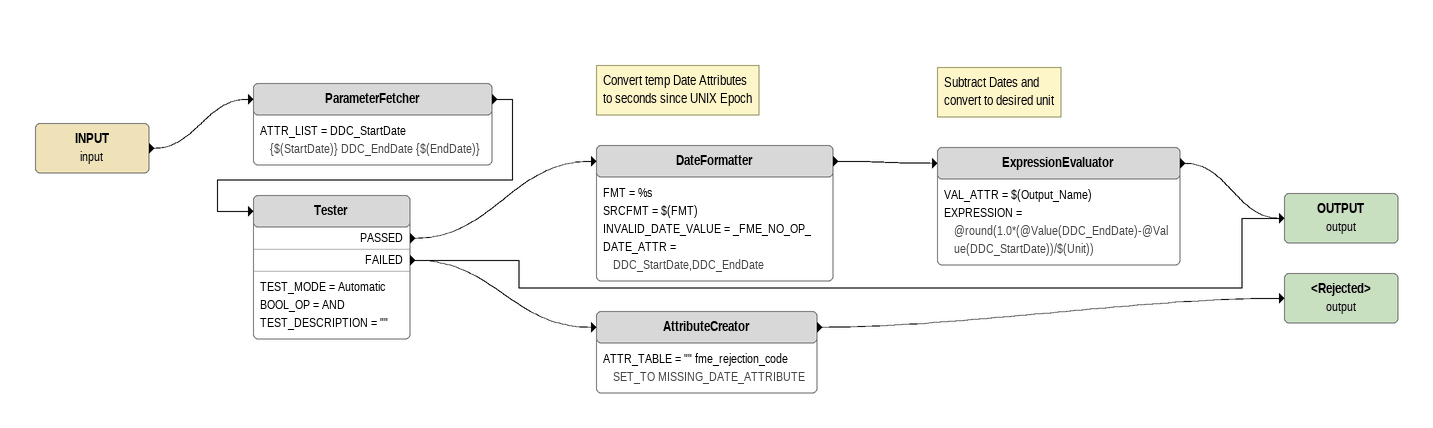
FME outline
INPUT (input)
    -> ParameterFetcher
ParameterFetcher
    ATTR_LIST = DDC_StartDate {$(StartDate)} DDC_EndDate {$(EndDate)}
    -> Tester
Tester
    TEST_MODE = Automatic
    BOOL_OP = AND
    TEST_DESCRIPTION = ""
    PASSED -> DateFormatter
    FAILED -> AttributeCreator
    FAILED -> OUTPUT (output)
Note: Convert temp Date Attributes / to seconds since UNIX Epoch
DateFormatter
    FMT = %s
    SRCFMT = $(FMT)
    INVALID_DATE_VALUE = _FME_NO_OP_
    DATE_ATTR = DDC_StartDate,DDC_EndDate
    -> ExpressionEvaluator
Note: Subtract Dates and / convert to desired unit
ExpressionEvaluator
    VAL_ATTR = $(Output_Name)
    EXPRESSION = @round(1.0*(@Value(DDC_EndDate)-@Value(DDC_StartDate))/$(Unit))
    -> OUTPUT (output)
OUTPUT (output)
AttributeCreator
    ATTR_TABLE = "" fme_rejection_code SET_TO MISSING_DATE_ATTRIBUTE
    -> <Rejected> (output)
<Rejected> (output)
